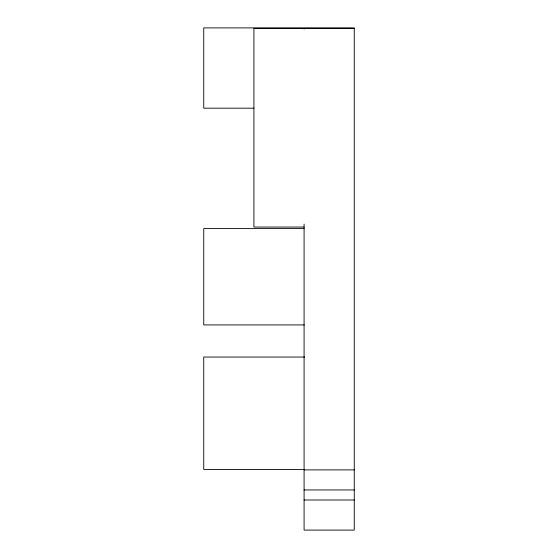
<?xml version="1.0" encoding="UTF-8"?>
<svg xmlns="http://www.w3.org/2000/svg" width="558" height="558" viewBox="0 0 558 558"><rect width="100%" height="100%" fill="white"/><g stroke="black" fill="none" stroke-linecap="round" stroke-linejoin="round"><path stroke-width="0.84" d="M354.26 28.36L253.911 28.36L253.911 227.05L304.089 227.05M253.911 108.175L203.74 108.175L203.74 27.9L354.26 27.9L354.26 530.1L304.089 530.1L304.089 224.128M304.089 228.599L203.74 228.599L203.74 324.93L304.229 324.93M304.619 357.043L203.74 357.043L203.74 469.431L304.229 469.431M304.089 469.892L354.26 469.892M304.089 489.959L354.26 489.959M304.089 499.996L354.26 499.996M304.089 28.36L304.089 29.044"/></g></svg>
